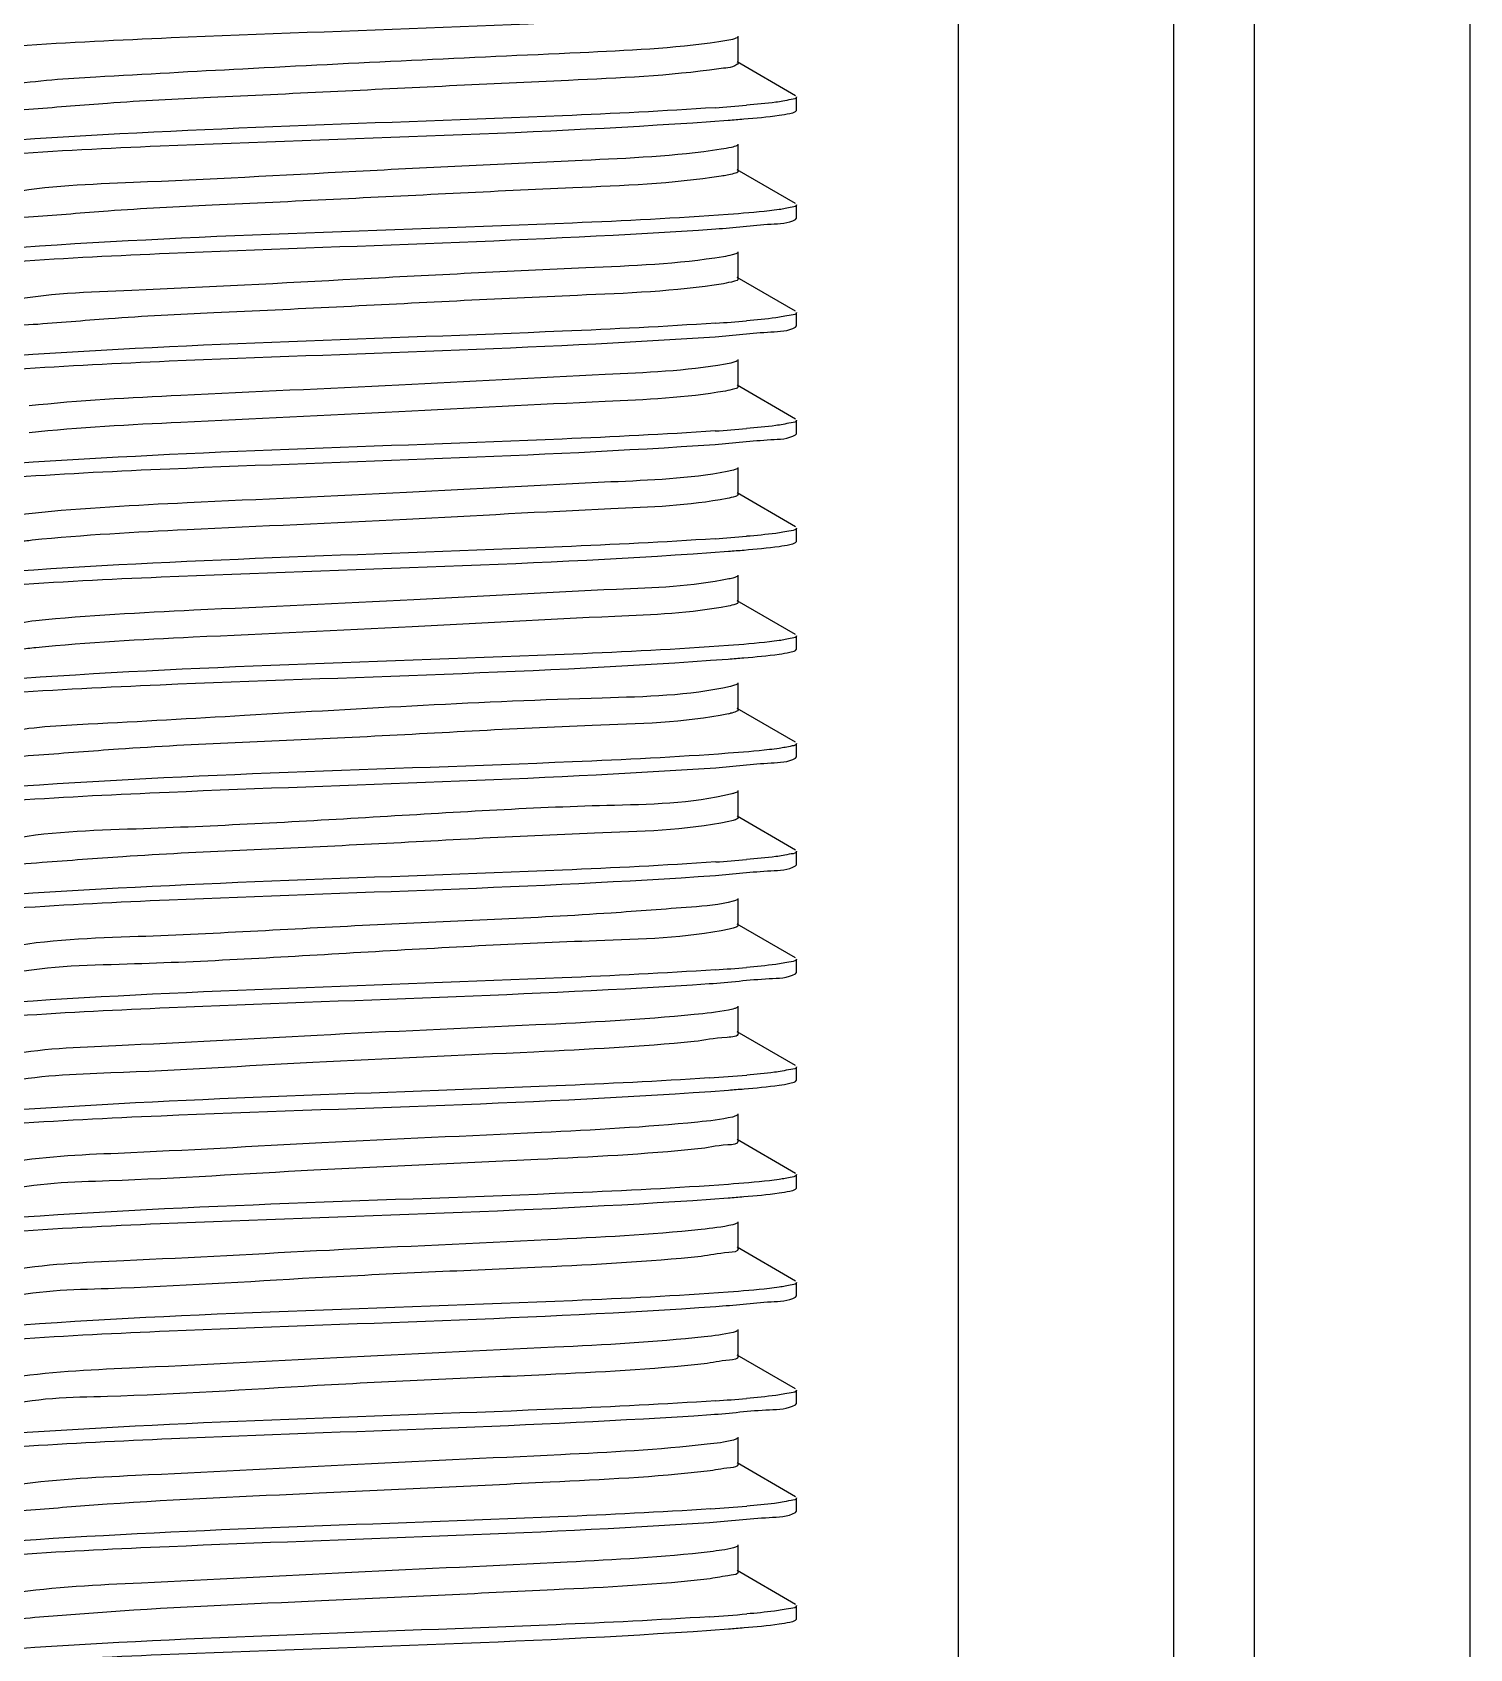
# Model space of a CAD drawing. Extents: x 1031190 to 1725648, y 733081 to 1571294.
# Drawn here: x 1133786 to 1134103.8, y 1249408 to 1249765.2 of the extents above; entities that cross this region are included whole.
import ezdxf

# ---------------------------------------------------------------- set-up
doc = ezdxf.new("R2010")
doc.units = 0
doc.header["$LTSCALE"] = 1000
doc.header["$MEASUREMENT"] = 0

msp = doc.modelspace()

# ---------------------------------------------------------------- linework, layer by layer
at = {"linetype": 'Continuous'}
for p, q in [((1133990.71, 1253335.18), (1133990.71, 1248594.16)), ((1134038.33, 1253335.18), (1134038.33, 1248594.16)), ((1134056.19, 1253335.18), (1134056.19, 1248594.16)), ((1134103.82, 1253335.18), (1134103.82, 1248594.16)), ((1133942.1, 1249758.36), (1133942.1, 1249764.32)), ((1133954.76, 1249751.18), (1133941.84, 1249758.66)), ((1133954.99, 1249747.94), (1133954.99, 1249750.92)), ((1133954.99, 1249747.94), (1133954.99, 1249750.92)), ((1133954.76, 1249747.68), (1133954.99, 1249747.94)), ((1133942.1, 1249734.55), (1133942.1, 1249740.5)), ((1133954.76, 1249727.37), (1133941.84, 1249734.85)), ((1133954.99, 1249724.13), (1133954.99, 1249727.11)), ((1133954.99, 1249724.13), (1133954.99, 1249727.11)), ((1133954.76, 1249723.87), (1133954.99, 1249724.13)), ((1133942.1, 1249710.74), (1133942.1, 1249716.69)), ((1133954.76, 1249703.56), (1133941.84, 1249711.04)), ((1133954.99, 1249700.32), (1133954.99, 1249703.3)), ((1133954.99, 1249700.32), (1133954.99, 1249703.3)), ((1133954.76, 1249700.06), (1133954.99, 1249700.32)), ((1133942.1, 1249686.92), (1133942.1, 1249692.88)), ((1133954.76, 1249679.74), (1133941.84, 1249687.23)), ((1133954.99, 1249676.51), (1133954.99, 1249679.48)), ((1133954.99, 1249676.51), (1133954.99, 1249679.48)), ((1133954.76, 1249676.25), (1133954.99, 1249676.51)), ((1133942.1, 1249663.11), (1133942.1, 1249669.06)), ((1133954.76, 1249655.93), (1133941.84, 1249663.41)), ((1133954.99, 1249652.69), (1133954.99, 1249655.67)), ((1133954.99, 1249652.69), (1133954.99, 1249655.67)), ((1133954.76, 1249652.43), (1133954.99, 1249652.69)), ((1133942.1, 1249639.3), (1133942.1, 1249645.25)), ((1133954.76, 1249632.12), (1133941.84, 1249639.6)), ((1133954.99, 1249628.88), (1133954.99, 1249631.86)), ((1133954.99, 1249628.88), (1133954.99, 1249631.86)), ((1133954.76, 1249628.62), (1133954.99, 1249628.88)), ((1133942.1, 1249615.49), (1133942.1, 1249621.44)), ((1133954.76, 1249608.31), (1133941.84, 1249615.79)), ((1133954.99, 1249605.07), (1133954.99, 1249608.04)), ((1133954.99, 1249605.07), (1133954.99, 1249608.04)), ((1133954.76, 1249604.81), (1133954.99, 1249605.07)), ((1133942.1, 1249591.67), (1133942.1, 1249597.63)), ((1133940.72, 1249590.98), (1133940.05, 1249590.83)), ((1133954.76, 1249584.49), (1133941.84, 1249591.97)), ((1133954.99, 1249581.26), (1133954.99, 1249584.23)), ((1133954.99, 1249581.26), (1133954.99, 1249584.23)), ((1133954.76, 1249580.99), (1133954.99, 1249581.26)), ((1133942.1, 1249567.86), (1133942.1, 1249573.81)), ((1133941.01, 1249567.24), (1133940.1, 1249567.02)), ((1133954.76, 1249560.68), (1133941.84, 1249568.16)), ((1133954.99, 1249557.44), (1133954.99, 1249560.42)), ((1133954.99, 1249557.44), (1133954.99, 1249560.42)), ((1133954.76, 1249557.18), (1133954.99, 1249557.44)), ((1133942.1, 1249544.05), (1133942.1, 1249550)), ((1133954.76, 1249536.87), (1133941.84, 1249544.35)), ((1133954.99, 1249533.63), (1133954.99, 1249536.61)), ((1133954.99, 1249533.63), (1133954.99, 1249536.61)), ((1133954.76, 1249533.37), (1133954.99, 1249533.63)), ((1133942.1, 1249520.23), (1133942.1, 1249526.19)), ((1133954.76, 1249513.05), (1133941.84, 1249520.54)), ((1133954.99, 1249509.82), (1133954.99, 1249512.79)), ((1133954.99, 1249509.82), (1133954.99, 1249512.79)), ((1133954.76, 1249509.56), (1133954.99, 1249509.82)), ((1133942.1, 1249496.42), (1133942.1, 1249502.38)), ((1133954.76, 1249489.24), (1133941.84, 1249496.72)), ((1133954.99, 1249486), (1133954.99, 1249488.98)), ((1133954.99, 1249486), (1133954.99, 1249488.98)), ((1133954.76, 1249485.74), (1133954.99, 1249486)), ((1133942.1, 1249472.61), (1133942.1, 1249478.56)), ((1133954.76, 1249465.43), (1133941.84, 1249472.91)), ((1133954.99, 1249462.19), (1133954.99, 1249465.17)), ((1133954.99, 1249462.19), (1133954.99, 1249465.17)), ((1133954.76, 1249461.93), (1133954.99, 1249462.19)), ((1133942.1, 1249448.8), (1133942.1, 1249454.75)), ((1133954.76, 1249441.62), (1133941.84, 1249449.1)), ((1133954.99, 1249438.38), (1133954.99, 1249441.36)), ((1133954.99, 1249438.38), (1133954.99, 1249441.36)), ((1133954.76, 1249438.12), (1133954.99, 1249438.38)), ((1133942.1, 1249424.98), (1133942.1, 1249430.94)), ((1133954.76, 1249417.8), (1133941.84, 1249425.29)), ((1133954.99, 1249414.57), (1133954.99, 1249417.54)), ((1133954.99, 1249414.57), (1133954.99, 1249417.54)), ((1133954.76, 1249414.3), (1133954.99, 1249414.57))]:
    msp.add_line(p, q, dxfattribs=at)
for centre, radius, start, end in [((1133909.6, 1250157.7), 410.07, 273.829, 274.8033), ((1133909.78, 1250107.79), 407.77, 273.8442, 274.8035), ((1133909.67, 1250085.42), 409.22, 273.8345, 274.8034), ((1133909.61, 1250062.38), 409.99, 273.8294, 274.8033), ((1133936.2, 1249633.21), 18.96, 281.4996, 282.8069), ((1133909.79, 1249988.67), 407.71, 273.8446, 274.8036), ((1133909.67, 1249966.32), 409.19, 273.8348, 274.8034), ((1133907.92, 1249964.64), 431.38, 273.6947, 274.7994), ((1133909.79, 1249869.55), 407.66, 273.845, 274.8036), ((1133908.31, 1249864.36), 426.34, 273.7263, 274.8), ((1133907.93, 1249845.42), 431.22, 273.6957, 274.7994)]:
    msp.add_arc(centre, radius, start, end, dxfattribs=at)
for points, knots in [([(1133782.8, 1249762.24), (1133794.09, 1249763), (1133845.48, 1249765.47), (1133896.94, 1249766.67), (1133936.98, 1249769.39)], [0, 0, 0, 0, 0.21997, 1, 1, 1, 1]), ([(1133937.82, 1249763.09), (1133927.68, 1249761.62), (1133892.52, 1249760.03), (1133846.6, 1249757.9), (1133804.46, 1249755.56), (1133787.11, 1249754.54), (1133780.71, 1249753.49)], [0, 0, 0, 0, 0.195214, 0.66949, 0.876579, 1, 1, 1, 1]), ([(1133941.84, 1249764.01), (1133941.67, 1249763.91), (1133940.36, 1249763.44), (1133938.99, 1249763.26), (1133937.82, 1249763.09)], [0, 0, 0, 0, 0.145106, 1, 1, 1, 1]), ([(1133942.1, 1249758.36), (1133942.1, 1249758.23), (1133940.6, 1249757.24), (1133939.18, 1249757.33), (1133937.82, 1249757.14)], [0, 0, 0, 0, 0.090621, 1, 1, 1, 1]), ([(1133937.82, 1249757.14), (1133926.83, 1249755.55), (1133898.11, 1249754.37), (1133860.65, 1249752.45), (1133826.68, 1249750.84), (1133804.74, 1249749.79), (1133789.07, 1249748.39), (1133780.73, 1249747.86), (1133778.12, 1249746.97)], [0, 0, 0, 0, 0.2081, 0.537452, 0.703534, 0.845734, 0.94828, 1, 1, 1, 1]), ([(1133954.99, 1249750.92), (1133954.99, 1249750.49), (1133952.7, 1249750.2), (1133951.54, 1249749.89), (1133950.39, 1249749.74)], [0, 0, 0, 0, 0.27149, 1, 1, 1, 1]), ([(1133936.98, 1249748.55), (1133925.75, 1249747.79), (1133874.35, 1249745.31), (1133822.89, 1249744.11), (1133782.8, 1249741.4)], [0, 0, 0, 0, 0.218927, 1, 1, 1, 1]), ([(1133951.14, 1249746.86), (1133951.93, 1249746.97), (1133953.14, 1249747.19), (1133954.38, 1249747.46), (1133954.76, 1249747.68)], [0, 0, 0, 0, 0.642991, 1, 1, 1, 1]), ([(1133779.76, 1249738.21), (1133791.25, 1249739.06), (1133844.62, 1249741.66), (1133898.08, 1249742.7), (1133939.88, 1249745.78)], [0, 0, 0, 0, 0.21564, 1, 1, 1, 1]), ([(1133939.88, 1249745.78), (1133941.03, 1249745.87), (1133944.79, 1249746.16), (1133948.55, 1249746.5), (1133951.14, 1249746.86)], [0, 0, 0, 0, 0.30751, 1, 1, 1, 1]), ([(1133941.84, 1249740.2), (1133941.46, 1249739.98), (1133940.27, 1249739.69), (1133939.09, 1249739.47), (1133938.33, 1249739.35)], [0, 0, 0, 0, 0.36416, 1, 1, 1, 1]), ([(1133938.33, 1249739.35), (1133928.18, 1249737.79), (1133901.17, 1249736.66), (1133857.87, 1249734.51), (1133815.37, 1249732.16), (1133789.34, 1249731.28), (1133779.98, 1249729.55)], [0, 0, 0, 0, 0.194105, 0.509785, 0.82001, 1, 1, 1, 1]), ([(1133938.33, 1249733.4), (1133927.5, 1249731.73), (1133898.81, 1249730.63), (1133861.31, 1249728.66), (1133827.05, 1249727.05), (1133804.88, 1249725.99), (1133789.08, 1249724.56), (1133780.68, 1249724.06), (1133778.07, 1249723.14)], [0, 0, 0, 0, 0.204575, 0.534732, 0.702004, 0.845303, 0.948449, 1, 1, 1, 1]), ([(1133942.1, 1249734.55), (1133942.1, 1249734.18), (1133940.28, 1249733.79), (1133939.28, 1249733.54), (1133938.33, 1249733.4)], [0, 0, 0, 0, 0.278319, 1, 1, 1, 1]), ([(1133951.14, 1249726.03), (1133950.42, 1249725.93), (1133946.68, 1249725.47), (1133942.92, 1249725.17), (1133939.88, 1249724.94)], [0, 0, 0, 0, 0.191313, 1, 1, 1, 1]), ([(1133954.99, 1249727.11), (1133954.99, 1249726.74), (1133953.1, 1249726.42), (1133952.1, 1249726.16), (1133951.14, 1249726.03)], [0, 0, 0, 0, 0.274533, 1, 1, 1, 1]), ([(1133939.88, 1249724.94), (1133928.42, 1249724.1), (1133875.04, 1249721.5), (1133821.59, 1249720.44), (1133779.76, 1249717.38)], [0, 0, 0, 0, 0.215051, 1, 1, 1, 1]), ([(1133937.12, 1249721.77), (1133941.2, 1249722.05), (1133946.93, 1249722.84), (1133953.17, 1249722.96), (1133954.76, 1249723.87)], [0, 0, 0, 0, 0.690176, 1, 1, 1, 1]), ([(1133782.36, 1249714.59), (1133793.65, 1249715.36), (1133845.24, 1249717.84), (1133896.89, 1249719.03), (1133937.12, 1249721.77)], [0, 0, 0, 0, 0.219067, 1, 1, 1, 1]), ([(1133938.81, 1249715.62), (1133928.77, 1249713.96), (1133901.65, 1249712.92), (1133858.08, 1249710.71), (1133815.24, 1249708.29), (1133789, 1249707.51), (1133779.68, 1249705.68)], [0, 0, 0, 0, 0.1914, 0.508904, 0.82143, 1, 1, 1, 1]), ([(1133941.84, 1249716.39), (1133941.5, 1249716.2), (1133940.48, 1249715.92), (1133939.46, 1249715.72), (1133938.81, 1249715.62)], [0, 0, 0, 0, 0.370146, 1, 1, 1, 1]), ([(1133938.81, 1249709.66), (1133928.16, 1249707.91), (1133899.51, 1249706.91), (1133861.98, 1249704.87), (1133827.45, 1249703.25), (1133805.03, 1249702.2), (1133789.11, 1249700.73), (1133780.63, 1249700.26), (1133778.03, 1249699.31)], [0, 0, 0, 0, 0.200932, 0.531835, 0.700309, 0.844745, 0.948548, 1, 1, 1, 1]), ([(1133942.1, 1249710.74), (1133942.1, 1249710.41), (1133940.54, 1249710.01), (1133939.64, 1249709.8), (1133938.81, 1249709.66)], [0, 0, 0, 0, 0.281673, 1, 1, 1, 1]), ([(1133937.12, 1249700.94), (1133925.83, 1249700.17), (1133874.25, 1249697.68), (1133822.6, 1249696.49), (1133782.36, 1249693.75)], [0, 0, 0, 0, 0.219037, 1, 1, 1, 1]), ([(1133954.99, 1249703.3), (1133954.99, 1249702.86), (1133952.72, 1249702.58), (1133951.57, 1249702.27), (1133950.42, 1249702.12)], [0, 0, 0, 0, 0.27161, 1, 1, 1, 1]), ([(1133782.43, 1249690.78), (1133793.71, 1249691.55), (1133845.24, 1249694.03), (1133896.84, 1249695.22), (1133937.03, 1249697.95)], [0, 0, 0, 0, 0.219143, 1, 1, 1, 1]), ([(1133937.03, 1249697.95), (1133941.14, 1249698.23), (1133946.89, 1249699.03), (1133953.16, 1249699.14), (1133954.76, 1249700.06)], [0, 0, 0, 0, 0.690266, 1, 1, 1, 1]), ([(1133939.26, 1249691.88), (1133930.5, 1249690.33), (1133906.32, 1249689.37), (1133866.23, 1249687.13), (1133823.74, 1249685.23), (1133796.45, 1249683.85), (1133785.31, 1249682.65)], [0, 0, 0, 0, 0.172879, 0.468878, 0.781995, 1, 1, 1, 1]), ([(1133941.84, 1249692.58), (1133941.55, 1249692.41), (1133940.68, 1249692.15), (1133939.81, 1249691.98), (1133939.26, 1249691.88)], [0, 0, 0, 0, 0.376739, 1, 1, 1, 1]), ([(1133942.1, 1249686.92), (1133942.1, 1249686.63), (1133940.77, 1249686.24), (1133939.97, 1249686.05), (1133939.26, 1249685.93)], [0, 0, 0, 0, 0.285344, 1, 1, 1, 1]), ([(1133939.26, 1249685.93), (1133930.5, 1249684.38), (1133906.32, 1249683.42), (1133866.23, 1249681.18), (1133823.74, 1249679.28), (1133796.45, 1249677.89), (1133785.31, 1249676.69)], [0, 0, 0, 0, 0.172879, 0.468878, 0.781995, 1, 1, 1, 1]), ([(1133954.99, 1249679.48), (1133954.99, 1249679.05), (1133952.71, 1249678.76), (1133951.55, 1249678.45), (1133950.4, 1249678.3)], [0, 0, 0, 0, 0.271534, 1, 1, 1, 1]), ([(1133937.03, 1249677.12), (1133925.75, 1249676.35), (1133874.22, 1249673.87), (1133822.62, 1249672.68), (1133782.43, 1249669.94)], [0, 0, 0, 0, 0.219178, 1, 1, 1, 1]), ([(1133936.99, 1249674.14), (1133941.1, 1249674.42), (1133946.87, 1249675.22), (1133953.16, 1249675.32), (1133954.76, 1249676.25)], [0, 0, 0, 0, 0.690313, 1, 1, 1, 1]), ([(1133782.57, 1249666.97), (1133793.85, 1249667.74), (1133845.32, 1249670.22), (1133896.86, 1249671.41), (1133936.99, 1249674.14)], [0, 0, 0, 0, 0.219437, 1, 1, 1, 1]), ([(1133941.84, 1249668.76), (1133941.59, 1249668.62), (1133940.86, 1249668.39), (1133940.13, 1249668.23), (1133939.67, 1249668.14)], [0, 0, 0, 0, 0.384134, 1, 1, 1, 1]), ([(1133939.67, 1249668.14), (1133931.22, 1249666.53), (1133907.42, 1249665.67), (1133867.69, 1249663.36), (1133825.01, 1249661.49), (1133797.42, 1249660.09), (1133786.03, 1249658.91)], [0, 0, 0, 0, 0.167774, 0.461831, 0.776883, 1, 1, 1, 1]), ([(1133939.67, 1249662.19), (1133931.22, 1249660.57), (1133907.42, 1249659.71), (1133867.69, 1249657.41), (1133825.01, 1249655.54), (1133797.42, 1249654.13), (1133786.03, 1249652.96)], [0, 0, 0, 0, 0.167774, 0.461831, 0.776883, 1, 1, 1, 1]), ([(1133942.1, 1249663.11), (1133942.1, 1249662.86), (1133940.99, 1249662.47), (1133940.29, 1249662.31), (1133939.67, 1249662.19)], [0, 0, 0, 0, 0.289775, 1, 1, 1, 1]), ([(1133786.03, 1249658.91), (1133783.87, 1249658.69), (1133781.83, 1249658.04), (1133777.37, 1249657.95), (1133777.38, 1249657.16)], [0, 0, 0, 0, 0.734072, 1, 1, 1, 1]), ([(1133954.99, 1249655.67), (1133954.99, 1249655.24), (1133952.7, 1249654.95), (1133951.54, 1249654.64), (1133950.39, 1249654.49)], [0, 0, 0, 0, 0.271494, 1, 1, 1, 1]), ([(1133786.03, 1249652.96), (1133784.97, 1249652.85), (1133782.19, 1249652.44), (1133779.17, 1249652.4), (1133777.64, 1249651.51)], [0, 0, 0, 0, 0.374658, 1, 1, 1, 1]), ([(1133936.99, 1249653.3), (1133925.72, 1249652.54), (1133874.25, 1249650.06), (1133822.71, 1249648.86), (1133782.57, 1249646.14)], [0, 0, 0, 0, 0.219145, 1, 1, 1, 1]), ([(1133939.93, 1249650.53), (1133941.08, 1249650.62), (1133944.83, 1249650.91), (1133948.57, 1249651.25), (1133951.15, 1249651.61)], [0, 0, 0, 0, 0.307527, 1, 1, 1, 1]), ([(1133951.15, 1249651.61), (1133951.94, 1249651.73), (1133953.15, 1249651.94), (1133954.38, 1249652.21), (1133954.76, 1249652.43)], [0, 0, 0, 0, 0.642834, 1, 1, 1, 1]), ([(1133779.92, 1249642.97), (1133791.43, 1249643.81), (1133844.77, 1249646.41), (1133898.19, 1249647.46), (1133939.93, 1249650.53)], [0, 0, 0, 0, 0.216129, 1, 1, 1, 1]), ([(1133940.06, 1249644.41), (1133931.9, 1249642.71), (1133908.49, 1249641.97), (1133869.14, 1249639.59), (1133826.3, 1249637.76), (1133798.41, 1249636.33), (1133786.78, 1249635.17)], [0, 0, 0, 0, 0.162646, 0.454753, 0.771748, 1, 1, 1, 1]), ([(1133941.84, 1249644.95), (1133941.63, 1249644.83), (1133941.03, 1249644.63), (1133940.43, 1249644.48), (1133940.06, 1249644.41)], [0, 0, 0, 0, 0.392529, 1, 1, 1, 1]), ([(1133939.89, 1249638.42), (1133931.65, 1249636.77), (1133908.19, 1249635.97), (1133868.84, 1249633.63), (1133826.13, 1249631.79), (1133798.36, 1249630.37), (1133786.78, 1249629.22)], [0, 0, 0, 0, 0.164346, 0.456483, 0.772538, 1, 1, 1, 1]), ([(1133942.1, 1249639.3), (1133942.1, 1249639.06), (1133941.1, 1249638.68), (1133940.45, 1249638.53), (1133939.89, 1249638.42)], [0, 0, 0, 0, 0.292517, 1, 1, 1, 1]), ([(1133786.78, 1249635.17), (1133784.44, 1249634.94), (1133782.23, 1249634.22), (1133777.38, 1249634.2), (1133777.38, 1249633.35)], [0, 0, 0, 0, 0.734772, 1, 1, 1, 1]), ([(1133939.93, 1249629.7), (1133928.5, 1249628.85), (1133875.16, 1249626.25), (1133821.74, 1249625.19), (1133779.92, 1249622.14)], [0, 0, 0, 0, 0.214712, 1, 1, 1, 1]), ([(1133951.15, 1249630.78), (1133950.44, 1249630.68), (1133946.71, 1249630.22), (1133942.96, 1249629.92), (1133939.93, 1249629.7)], [0, 0, 0, 0, 0.191302, 1, 1, 1, 1]), ([(1133954.99, 1249631.86), (1133954.99, 1249631.49), (1133953.11, 1249631.17), (1133952.12, 1249630.91), (1133951.15, 1249630.78)], [0, 0, 0, 0, 0.274605, 1, 1, 1, 1]), ([(1133786.78, 1249629.22), (1133785.62, 1249629.11), (1133782.6, 1249628.67), (1133779.31, 1249628.66), (1133777.64, 1249627.69)], [0, 0, 0, 0, 0.376452, 1, 1, 1, 1]), ([(1133779.76, 1249619.15), (1133791.25, 1249619.99), (1133844.63, 1249622.59), (1133898.08, 1249623.64), (1133939.88, 1249626.72)], [0, 0, 0, 0, 0.215653, 1, 1, 1, 1]), ([(1133939.88, 1249626.72), (1133941.03, 1249626.8), (1133944.79, 1249627.1), (1133948.55, 1249627.43), (1133951.14, 1249627.8)], [0, 0, 0, 0, 0.307511, 1, 1, 1, 1]), ([(1133951.14, 1249627.8), (1133951.93, 1249627.91), (1133953.14, 1249628.12), (1133954.38, 1249628.4), (1133954.76, 1249628.62)], [0, 0, 0, 0, 0.642987, 1, 1, 1, 1]), ([(1133940.41, 1249620.67), (1133931.15, 1249618.56), (1133894.98, 1249617.87), (1133847.77, 1249615.09), (1133803.59, 1249612.52), (1133785.6, 1249611.68), (1133779.37, 1249610.37)], [0, 0, 0, 0, 0.176446, 0.666999, 0.881663, 1, 1, 1, 1]), ([(1133941.84, 1249621.14), (1133941.66, 1249621.04), (1133941.19, 1249620.86), (1133940.7, 1249620.74), (1133940.41, 1249620.67)], [0, 0, 0, 0, 0.401923, 1, 1, 1, 1]), ([(1133942.1, 1249615.49), (1133942.1, 1249615.3), (1133941.36, 1249614.94), (1133940.84, 1249614.81), (1133940.41, 1249614.72)], [0, 0, 0, 0, 0.301807, 1, 1, 1, 1]), ([(1133939.98, 1249614.62), (1133930.1, 1249612.61), (1133902.11, 1249611.99), (1133857.27, 1249609.17), (1133816.33, 1249607.77), (1133790.31, 1249605.65), (1133781.29, 1249605.04), (1133778.36, 1249604.17)], [0, 0, 0, 0, 0.18687, 0.514831, 0.834376, 0.943334, 1, 1, 1, 1]), ([(1133954.99, 1249608.04), (1133954.99, 1249607.67), (1133953.1, 1249607.36), (1133952.1, 1249607.1), (1133951.14, 1249606.96)], [0, 0, 0, 0, 0.274535, 1, 1, 1, 1]), ([(1133939.88, 1249605.88), (1133928.42, 1249605.04), (1133875.04, 1249602.43), (1133821.59, 1249601.38), (1133779.76, 1249598.31)], [0, 0, 0, 0, 0.215042, 1, 1, 1, 1]), ([(1133937.12, 1249602.71), (1133941.21, 1249602.99), (1133946.93, 1249603.78), (1133953.17, 1249603.89), (1133954.76, 1249604.81)], [0, 0, 0, 0, 0.690173, 1, 1, 1, 1]), ([(1133951.14, 1249606.96), (1133950.42, 1249606.86), (1133946.68, 1249606.4), (1133942.92, 1249606.1), (1133939.88, 1249605.88)], [0, 0, 0, 0, 0.191313, 1, 1, 1, 1]), ([(1133782.36, 1249595.52), (1133793.65, 1249596.29), (1133845.24, 1249598.78), (1133896.89, 1249599.96), (1133937.12, 1249602.71)], [0, 0, 0, 0, 0.219068, 1, 1, 1, 1]), ([(1133941.84, 1249597.33), (1133941.7, 1249597.24), (1133941.33, 1249597.1), (1133940.95, 1249596.99), (1133940.72, 1249596.93)], [0, 0, 0, 0, 0.41269, 1, 1, 1, 1]), ([(1133940.72, 1249596.93), (1133931.73, 1249594.66), (1133904.91, 1249594.46), (1133861.14, 1249591.65), (1133816.64, 1249589.22), (1133789.09, 1249588.58), (1133779.41, 1249586.56)], [0, 0, 0, 0, 0.172051, 0.492047, 0.816531, 1, 1, 1, 1]), ([(1133940.05, 1249590.83), (1133930.31, 1249588.81), (1133902.63, 1249588.21), (1133858.09, 1249585.41), (1133817.25, 1249583.95), (1133790.96, 1249581.93), (1133781.74, 1249581.25), (1133778.63, 1249580.43)], [0, 0, 0, 0, 0.184387, 0.509861, 0.829743, 0.940495, 1, 1, 1, 1]), ([(1133942.1, 1249591.67), (1133942.1, 1249591.51), (1133941.52, 1249591.18), (1133941.08, 1249591.07), (1133940.72, 1249590.98)], [0, 0, 0, 0, 0.310032, 1, 1, 1, 1]), ([(1133954.99, 1249584.23), (1133954.99, 1249583.8), (1133952.72, 1249583.51), (1133951.57, 1249583.2), (1133950.42, 1249583.05)], [0, 0, 0, 0, 0.271614, 1, 1, 1, 1]), ([(1133937.12, 1249581.87), (1133925.84, 1249581.1), (1133874.25, 1249578.62), (1133822.6, 1249577.43), (1133782.36, 1249574.69)], [0, 0, 0, 0, 0.219029, 1, 1, 1, 1]), ([(1133937.04, 1249578.89), (1133941.14, 1249579.17), (1133946.89, 1249579.97), (1133953.16, 1249580.08), (1133954.76, 1249580.99)], [0, 0, 0, 0, 0.690264, 1, 1, 1, 1]), ([(1133782.43, 1249571.71), (1133793.71, 1249572.48), (1133845.24, 1249574.96), (1133896.84, 1249576.15), (1133937.04, 1249578.89)], [0, 0, 0, 0, 0.219138, 1, 1, 1, 1]), ([(1133941.01, 1249573.2), (1133938.01, 1249572.34), (1133928.9, 1249571.7), (1133902.77, 1249569.63), (1133861.87, 1249568.2), (1133817.15, 1249565.39), (1133789.29, 1249564.78), (1133779.46, 1249562.76)], [0, 0, 0, 0, 0.057838, 0.167543, 0.487244, 0.814181, 1, 1, 1, 1]), ([(1133941.84, 1249573.51), (1133941.73, 1249573.45), (1133941.46, 1249573.33), (1133941.17, 1249573.24), (1133941.01, 1249573.2)], [0, 0, 0, 0, 0.425019, 1, 1, 1, 1]), ([(1133940.1, 1249567.02), (1133930.49, 1249565.01), (1133903.11, 1249564.38), (1133858.81, 1249561.92), (1133814.98, 1249559.22), (1133788.09, 1249558.87), (1133778.94, 1249556.69)], [0, 0, 0, 0, 0.182223, 0.50526, 0.82533, 1, 1, 1, 1]), ([(1133942.1, 1249567.86), (1133942.1, 1249567.72), (1133941.66, 1249567.42), (1133941.29, 1249567.32), (1133941.01, 1249567.24)], [0, 0, 0, 0, 0.320305, 1, 1, 1, 1]), ([(1133937.04, 1249558.05), (1133925.75, 1249557.29), (1133874.22, 1249554.8), (1133822.62, 1249553.61), (1133782.43, 1249550.88)], [0, 0, 0, 0, 0.219177, 1, 1, 1, 1]), ([(1133954.99, 1249560.42), (1133954.99, 1249559.99), (1133952.71, 1249559.7), (1133951.55, 1249559.39), (1133950.4, 1249559.24)], [0, 0, 0, 0, 0.271536, 1, 1, 1, 1]), ([(1133782.87, 1249547.93), (1133794, 1249548.68), (1133844.95, 1249551.13), (1133895.96, 1249552.37), (1133935.71, 1249554.99)], [0, 0, 0, 0, 0.218817, 1, 1, 1, 1]), ([(1133935.71, 1249554.99), (1133940.13, 1249555.28), (1133946.31, 1249556.14), (1133953.05, 1249556.2), (1133954.76, 1249557.18)], [0, 0, 0, 0, 0.691533, 1, 1, 1, 1]), ([(1133932.38, 1249548.14), (1133920.74, 1249547), (1133892.94, 1249545.58), (1133850.26, 1249543.75), (1133811.06, 1249541.4), (1133787.72, 1249540.62), (1133779.54, 1249538.97)], [0, 0, 0, 0, 0.228997, 0.545176, 0.836537, 1, 1, 1, 1]), ([(1133941.26, 1249549.46), (1133940.83, 1249549.32), (1133937.89, 1249548.67), (1133934.9, 1249548.39), (1133932.38, 1249548.14)], [0, 0, 0, 0, 0.152407, 1, 1, 1, 1]), ([(1133941.84, 1249549.7), (1133941.76, 1249549.65), (1133941.57, 1249549.57), (1133941.37, 1249549.5), (1133941.26, 1249549.46)], [0, 0, 0, 0, 0.43932, 1, 1, 1, 1]), ([(1133942.1, 1249544.05), (1133942.1, 1249543.17), (1133937.08, 1249543.17), (1133934.8, 1249542.42), (1133932.38, 1249542.19)], [0, 0, 0, 0, 0.265195, 1, 1, 1, 1]), ([(1133932.38, 1249542.19), (1133920.6, 1249541.04), (1133892.47, 1249539.59), (1133849.42, 1249537.8), (1133810.25, 1249535.31), (1133787.05, 1249534.71), (1133779.12, 1249532.92)], [0, 0, 0, 0, 0.23121, 0.549998, 0.841262, 1, 1, 1, 1]), ([(1133954.99, 1249536.61), (1133954.99, 1249536.15), (1133952.54, 1249535.88), (1133951.32, 1249535.54), (1133950.09, 1249535.39)], [0, 0, 0, 0, 0.270528, 1, 1, 1, 1]), ([(1133935.71, 1249534.15), (1133924.43, 1249533.41), (1133873.48, 1249530.97), (1133822.47, 1249529.76), (1133782.87, 1249527.09)], [0, 0, 0, 0, 0.221759, 1, 1, 1, 1]), ([(1133951.15, 1249532.55), (1133951.94, 1249532.66), (1133953.15, 1249532.87), (1133954.38, 1249533.15), (1133954.76, 1249533.37)], [0, 0, 0, 0, 0.642828, 1, 1, 1, 1]), ([(1133779.92, 1249523.91), (1133791.43, 1249524.75), (1133844.77, 1249527.35), (1133898.19, 1249528.39), (1133939.93, 1249531.47)], [0, 0, 0, 0, 0.216148, 1, 1, 1, 1]), ([(1133939.93, 1249531.47), (1133941.09, 1249531.55), (1133944.83, 1249531.85), (1133948.58, 1249532.19), (1133951.15, 1249532.55)], [0, 0, 0, 0, 0.307527, 1, 1, 1, 1]), ([(1133941.84, 1249525.89), (1133941.52, 1249525.7), (1133938.64, 1249524.92), (1133935.71, 1249524.66), (1133933.14, 1249524.4)], [0, 0, 0, 0, 0.123951, 1, 1, 1, 1]), ([(1133933.14, 1249524.4), (1133921.66, 1249523.24), (1133893.94, 1249521.82), (1133851.19, 1249519.97), (1133811.62, 1249517.63), (1133787.98, 1249516.82), (1133779.64, 1249515.17)], [0, 0, 0, 0, 0.22522, 0.541066, 0.834324, 1, 1, 1, 1]), ([(1133942.1, 1249520.23), (1133942.1, 1249519.42), (1133937.49, 1249519.35), (1133935.38, 1249518.68), (1133933.14, 1249518.45)], [0, 0, 0, 0, 0.265624, 1, 1, 1, 1]), ([(1133933.14, 1249518.45), (1133921.39, 1249517.26), (1133893.09, 1249515.81), (1133849.66, 1249514.02), (1133810.17, 1249511.41), (1133786.75, 1249510.96), (1133778.89, 1249509.06)], [0, 0, 0, 0, 0.229214, 0.549847, 0.842959, 1, 1, 1, 1]), ([(1133951.15, 1249511.71), (1133950.44, 1249511.61), (1133946.71, 1249511.15), (1133942.96, 1249510.86), (1133939.93, 1249510.63)], [0, 0, 0, 0, 0.191302, 1, 1, 1, 1]), ([(1133954.99, 1249512.79), (1133954.99, 1249512.42), (1133953.11, 1249512.11), (1133952.12, 1249511.85), (1133951.15, 1249511.71)], [0, 0, 0, 0, 0.274607, 1, 1, 1, 1]), ([(1133939.93, 1249510.63), (1133928.5, 1249509.79), (1133875.16, 1249507.19), (1133821.74, 1249506.12), (1133779.92, 1249503.07)], [0, 0, 0, 0, 0.214698, 1, 1, 1, 1]), ([(1133939.88, 1249507.65), (1133941.04, 1249507.74), (1133944.79, 1249508.03), (1133948.55, 1249508.37), (1133951.14, 1249508.74)], [0, 0, 0, 0, 0.307511, 1, 1, 1, 1]), ([(1133951.14, 1249508.74), (1133951.93, 1249508.85), (1133953.14, 1249509.06), (1133954.38, 1249509.33), (1133954.76, 1249509.56)], [0, 0, 0, 0, 0.642983, 1, 1, 1, 1]), ([(1133779.76, 1249500.09), (1133791.26, 1249500.93), (1133844.63, 1249503.53), (1133898.08, 1249504.58), (1133939.88, 1249507.65)], [0, 0, 0, 0, 0.215666, 1, 1, 1, 1]), ([(1133941.84, 1249502.07), (1133941.55, 1249501.9), (1133938.91, 1249501.16), (1133936.23, 1249500.92), (1133933.88, 1249500.67)], [0, 0, 0, 0, 0.1262, 1, 1, 1, 1]), ([(1133933.88, 1249500.67), (1133922.63, 1249499.48), (1133895.22, 1249498.08), (1133852.65, 1249496.2), (1133812.7, 1249493.93), (1133788.68, 1249493.01), (1133780.05, 1249491.44)], [0, 0, 0, 0, 0.2201, 0.53401, 0.829213, 1, 1, 1, 1]), ([(1133933.88, 1249494.71), (1133922.18, 1249493.48), (1133893.74, 1249492.04), (1133849.98, 1249490.25), (1133810.16, 1249487.52), (1133786.52, 1249487.21), (1133778.71, 1249485.2)], [0, 0, 0, 0, 0.226945, 0.549209, 0.84423, 1, 1, 1, 1]), ([(1133942.1, 1249496.42), (1133942.1, 1249495.67), (1133937.88, 1249495.54), (1133935.93, 1249494.93), (1133933.88, 1249494.71)], [0, 0, 0, 0, 0.266409, 1, 1, 1, 1]), ([(1133939.88, 1249486.82), (1133928.42, 1249485.97), (1133875.05, 1249483.37), (1133821.59, 1249482.31), (1133779.76, 1249479.25)], [0, 0, 0, 0, 0.215033, 1, 1, 1, 1]), ([(1133951.14, 1249487.9), (1133950.42, 1249487.8), (1133946.68, 1249487.34), (1133942.92, 1249487.04), (1133939.88, 1249486.82)], [0, 0, 0, 0, 0.191313, 1, 1, 1, 1]), ([(1133954.99, 1249488.98), (1133954.99, 1249488.61), (1133953.1, 1249488.29), (1133952.1, 1249488.04), (1133951.14, 1249487.9)], [0, 0, 0, 0, 0.274537, 1, 1, 1, 1]), ([(1133782.36, 1249476.46), (1133793.65, 1249477.23), (1133845.24, 1249479.71), (1133896.89, 1249480.9), (1133937.13, 1249483.65)], [0, 0, 0, 0, 0.219069, 1, 1, 1, 1]), ([(1133937.13, 1249483.65), (1133941.21, 1249483.92), (1133946.93, 1249484.72), (1133953.17, 1249484.83), (1133954.76, 1249485.74)], [0, 0, 0, 0, 0.690169, 1, 1, 1, 1]), ([(1133934.58, 1249476.93), (1133923.59, 1249475.72), (1133896.48, 1249474.35), (1133854.11, 1249472.43), (1133813.81, 1249470.22), (1133789.41, 1249469.21), (1133780.48, 1249467.7)], [0, 0, 0, 0, 0.215, 0.526978, 0.824118, 1, 1, 1, 1]), ([(1133941.84, 1249478.26), (1133941.57, 1249478.1), (1133939.17, 1249477.4), (1133936.72, 1249477.17), (1133934.58, 1249476.93)], [0, 0, 0, 0, 0.128627, 1, 1, 1, 1]), ([(1133942.1, 1249472.61), (1133942.1, 1249471.92), (1133938.27, 1249471.73), (1133936.46, 1249471.18), (1133934.58, 1249470.98)], [0, 0, 0, 0, 0.267355, 1, 1, 1, 1]), ([(1133934.58, 1249470.98), (1133922.96, 1249469.7), (1133894.41, 1249468.26), (1133850.35, 1249466.49), (1133810.22, 1249463.62), (1133786.35, 1249463.47), (1133778.56, 1249461.35)], [0, 0, 0, 0, 0.224438, 0.548154, 0.845143, 1, 1, 1, 1]), ([(1133954.99, 1249465.17), (1133954.99, 1249464.74), (1133952.72, 1249464.45), (1133951.57, 1249464.14), (1133950.42, 1249463.99)], [0, 0, 0, 0, 0.271617, 1, 1, 1, 1]), ([(1133937.13, 1249462.81), (1133925.84, 1249462.04), (1133874.25, 1249459.55), (1133822.6, 1249458.37), (1133782.36, 1249455.62)], [0, 0, 0, 0, 0.219021, 1, 1, 1, 1]), ([(1133936.02, 1249459.76), (1133940.36, 1249460.05), (1133946.44, 1249460.89), (1133953.08, 1249460.96), (1133954.76, 1249461.93)], [0, 0, 0, 0, 0.691245, 1, 1, 1, 1]), ([(1133783.2, 1249452.7), (1133794.39, 1249453.45), (1133845.33, 1249455.89), (1133896.33, 1249457.12), (1133936.02, 1249459.76)], [0, 0, 0, 0, 0.219887, 1, 1, 1, 1]), ([(1133941.84, 1249454.45), (1133941.59, 1249454.3), (1133939.42, 1249453.64), (1133937.19, 1249453.42), (1133935.26, 1249453.19)], [0, 0, 0, 0, 0.131334, 1, 1, 1, 1]), ([(1133935.26, 1249453.19), (1133924.51, 1249451.95), (1133897.73, 1249450.61), (1133855.56, 1249448.66), (1133814.94, 1249446.51), (1133790.16, 1249445.42), (1133780.95, 1249443.96)], [0, 0, 0, 0, 0.209915, 0.519968, 0.819038, 1, 1, 1, 1]), ([(1133935.26, 1249447.24), (1133923.72, 1249445.91), (1133895.08, 1249444.57), (1133850.87, 1249442.35), (1133812.87, 1249440.83), (1133789.27, 1249438.91), (1133781.14, 1249438.28), (1133778.44, 1249437.5)], [0, 0, 0, 0, 0.221704, 0.546695, 0.845683, 0.946468, 1, 1, 1, 1]), ([(1133942.1, 1249448.8), (1133942.1, 1249448.16), (1133938.63, 1249447.93), (1133936.97, 1249447.44), (1133935.26, 1249447.24)], [0, 0, 0, 0, 0.26871, 1, 1, 1, 1]), ([(1133954.99, 1249441.36), (1133954.99, 1249440.9), (1133952.57, 1249440.63), (1133951.36, 1249440.3), (1133950.15, 1249440.14)], [0, 0, 0, 0, 0.270699, 1, 1, 1, 1]), ([(1133936.02, 1249438.92), (1133924.79, 1249438.18), (1133873.85, 1249435.73), (1133822.85, 1249434.51), (1133783.2, 1249431.87)], [0, 0, 0, 0, 0.220721, 1, 1, 1, 1]), ([(1133935.72, 1249435.93), (1133940.14, 1249436.22), (1133946.31, 1249437.07), (1133953.05, 1249437.14), (1133954.76, 1249438.12)], [0, 0, 0, 0, 0.691524, 1, 1, 1, 1]), ([(1133782.88, 1249428.87), (1133794.01, 1249429.62), (1133844.96, 1249432.07), (1133895.97, 1249433.3), (1133935.72, 1249435.93)], [0, 0, 0, 0, 0.218851, 1, 1, 1, 1]), ([(1133935.91, 1249429.46), (1133925.42, 1249428.19), (1133898.96, 1249426.88), (1133857.02, 1249424.89), (1133816.09, 1249422.79), (1133790.94, 1249421.63), (1133781.44, 1249420.23)], [0, 0, 0, 0, 0.204842, 0.512973, 0.813968, 1, 1, 1, 1]), ([(1133941.84, 1249430.64), (1133941.61, 1249430.5), (1133939.66, 1249429.88), (1133937.64, 1249429.67), (1133935.91, 1249429.46)], [0, 0, 0, 0, 0.134033, 1, 1, 1, 1]), ([(1133935.91, 1249423.5), (1133924.47, 1249422.12), (1133895.78, 1249420.81), (1133851.35, 1249418.54), (1133812.97, 1249417.04), (1133789.18, 1249415.07), (1133781.01, 1249414.46), (1133778.34, 1249413.66)], [0, 0, 0, 0, 0.218801, 0.544965, 0.846028, 0.947082, 1, 1, 1, 1]), ([(1133942.1, 1249424.98), (1133942.1, 1249424.41), (1133938.98, 1249424.13), (1133937.46, 1249423.69), (1133935.91, 1249423.5)], [0, 0, 0, 0, 0.269812, 1, 1, 1, 1]), ([(1133935.72, 1249415.09), (1133924.44, 1249414.34), (1133873.49, 1249411.91), (1133822.48, 1249410.7), (1133782.88, 1249408.03)], [0, 0, 0, 0, 0.221727, 1, 1, 1, 1]), ([(1133954.99, 1249417.54), (1133954.99, 1249417.08), (1133952.54, 1249416.81), (1133951.32, 1249416.48), (1133950.1, 1249416.32)], [0, 0, 0, 0, 0.270533, 1, 1, 1, 1]), ([(1133779.93, 1249404.85), (1133791.44, 1249405.69), (1133844.78, 1249408.28), (1133898.2, 1249409.33), (1133939.94, 1249412.41)], [0, 0, 0, 0, 0.216168, 1, 1, 1, 1]), ([(1133939.94, 1249412.41), (1133941.09, 1249412.49), (1133944.83, 1249412.79), (1133948.58, 1249413.12), (1133951.15, 1249413.49)], [0, 0, 0, 0, 0.307528, 1, 1, 1, 1]), ([(1133951.15, 1249413.49), (1133951.94, 1249413.6), (1133953.15, 1249413.81), (1133954.38, 1249414.08), (1133954.76, 1249414.3)], [0, 0, 0, 0, 0.642823, 1, 1, 1, 1])]:
    msp.add_open_spline(points, degree=3, knots=knots, dxfattribs=at)
for points in [[(1133950.39, 1249749.74), (1133948.24, 1249749.46), (1133946.09, 1249749.26), (1133943.94, 1249749.08)], [(1133950.42, 1249702.12), (1133948.26, 1249701.84), (1133946.1, 1249701.64), (1133943.93, 1249701.45)], [(1133950.4, 1249678.3), (1133948.25, 1249678.02), (1133946.09, 1249677.82), (1133943.93, 1249677.64)], [(1133950.39, 1249654.49), (1133948.24, 1249654.21), (1133946.09, 1249654.01), (1133943.94, 1249653.83)], [(1133950.42, 1249583.05), (1133948.26, 1249582.77), (1133946.1, 1249582.57), (1133943.93, 1249582.39)], [(1133950.4, 1249559.24), (1133948.25, 1249558.96), (1133946.09, 1249558.76), (1133943.93, 1249558.57)], [(1133950.09, 1249535.39), (1133948.07, 1249535.13), (1133946.04, 1249534.94), (1133944.01, 1249534.77)], [(1133950.42, 1249463.99), (1133948.26, 1249463.71), (1133946.1, 1249463.51), (1133943.93, 1249463.32)], [(1133950.15, 1249440.14), (1133948.1, 1249439.88), (1133946.05, 1249439.69), (1133943.99, 1249439.52)], [(1133950.1, 1249416.32), (1133948.07, 1249416.07), (1133946.04, 1249415.88), (1133944.01, 1249415.7)]]:
    msp.add_open_spline(points, degree=3, dxfattribs=at)

doc.saveas('drawing.dxf')
